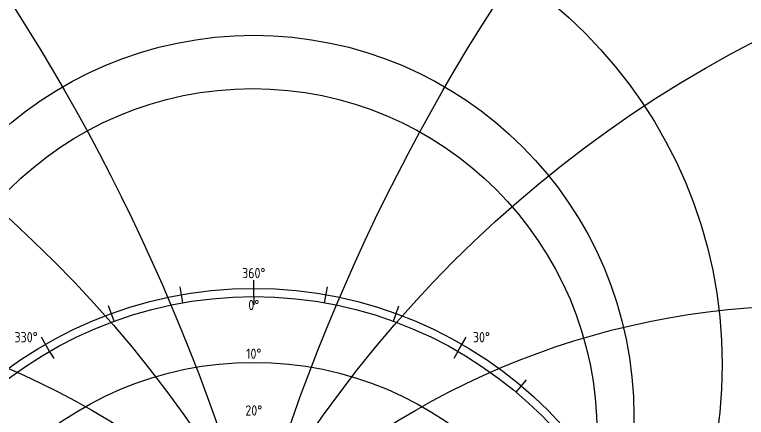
# Model space of a CAD drawing. Header units: millimetres. Extents: x -2402 to 642, y -289 to 1259.
# Drawn here: x -1954.1 to -1864.5, y 35.2 to 84.5 of the extents above; entities that cross this region are included whole.
import ezdxf

# ---------------------------------------------------------------- set-up
doc = ezdxf.new("R2010")
doc.units = ezdxf.units.MM
doc.layers.get('0').update_dxf_attribs({"color": 1})
doc.layers.add('DRAW', color=141, linetype='Continuous')
doc.layers.add('TEXT', color=2, linetype='Continuous')
doc.styles.get("Standard").update_dxf_attribs({"font": 'archs.shx'})

msp = doc.modelspace()

# ---------------------------------------------------------------- linework, layer by layer
for p, q in [((-1924.837, 50), (-1924.837, 52)), ((-1933.52, 49.24), (-1933.867, 51.21)), ((-1916.155, 49.24), (-1915.808, 51.21)), ((-1924.837, 50), (-1924.837, 49)), ((-1941.938, 46.985), (-1942.622, 48.864)), ((-1907.736, 46.985), (-1907.052, 48.864)), ((-1949.837, 43.301), (-1950.837, 45.033)), ((-1899.837, 43.301), (-1898.837, 45.033)), ((-1949.837, 43.301), (-1949.337, 42.435)), ((-1899.837, 43.301), (-1900.337, 42.435)), ((-1892.698, 38.302), (-1891.412, 39.834))]:
    msp.add_line(p, q)
for radius in [51, 41.955]:
    msp.add_circle((-1924.837, 0), radius)
at = {"color": 1}
msp.add_circle((-1924.837, 0), 50, dxfattribs=at)
at = {"layer": 'DRAW', "color": 6}
for centre, radius in [((-1924.83, 120.856), 154.233), ((-1924.823, 95.667), 126.036), ((-1924.854, 66.254), 91.019), ((-1924.498, 53.215), 73.577), ((-1924.826, 41.667), 57.366), ((-1924.845, 35.397), 46.57), ((-1924.98, 33.244), 42.196)]:
    msp.add_circle(centre, radius, dxfattribs=at)
at = {"layer": 'DRAW', "color": 3}
for centre, radius in [((-2159.033, -45.881), 243.255), ((-1690.641, -45.881), 243.255), ((-2053.639, -50.085), 147.596), ((-1796.036, -50.085), 147.596), ((-1992.766, -47.711), 96.627), ((-1856.908, -47.711), 96.627)]:
    msp.add_circle(centre, radius, dxfattribs=at)

# ---------------------------------------------------------------- texts
at = {"layer": 'TEXT', "char_height": 1.25, "width": 2.8047, "attachment_point": 5}
for s, insert in [('360°', (-1924.837, 52.876)), ('0°', (-1924.837, 48.966)), ('330°', (-1952.725, 45.033)), ('30°', (-1896.95, 45.033)), ('10°', (-1924.837, 43.014)), ('20°', (-1924.837, 36.07))]:
    msp.add_mtext(s, dxfattribs=dict(at, insert=insert))

doc.saveas('drawing.dxf')
